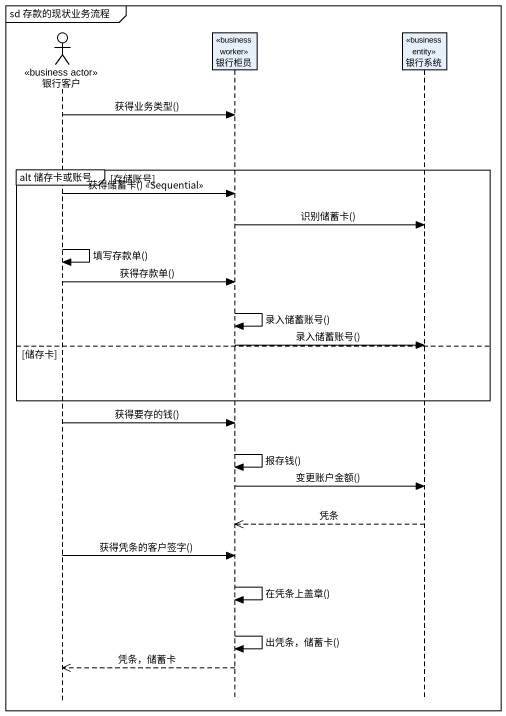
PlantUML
@startuml
mainframe sd 存款的现状业务流程
hide footbox
actor 银行客户 <<business actor>>
participant 银行柜员 <<business worker>>
participant 银行系统 <<business entity>>

银行客户 -> 银行柜员 : 获得业务类型()
group alt 储存卡或账号 [存储账号]
  银行客户 -> 银行柜员 : 获得储蓄卡() <<Sequential>>
  银行柜员 -> 银行系统 : 识别储蓄卡()
  银行客户 -> 银行客户 : 填写存款单()
  银行客户 -> 银行柜员 : 获得存款单()
  银行柜员 -> 银行柜员 : 录入储蓄账号()
  银行柜员 -> 银行系统 : 录入储蓄账号()
else 储存卡
end
银行客户 -> 银行柜员 : 获得要存的钱()
银行柜员 -> 银行柜员 : 报存钱()
银行柜员 -> 银行系统 : 变更账户金额()
银行系统 -->> 银行柜员 : 凭条
银行客户 -> 银行柜员 : 获得凭条的客户签字()
银行柜员 -> 银行柜员 : 在凭条上盖章()
银行柜员 -> 银行柜员 : 出凭条，储蓄卡()
银行柜员 -->> 银行客户 : 凭条，储蓄卡
@enduml
